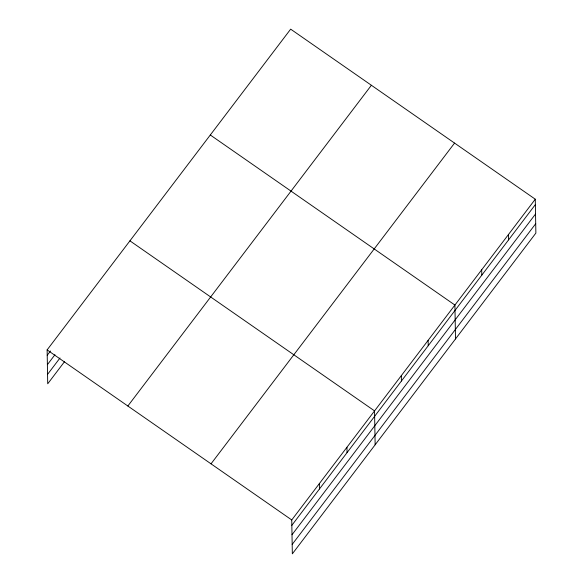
<?xml version="1.0" encoding="UTF-8"?>
<svg xmlns="http://www.w3.org/2000/svg" width="583" height="583" viewBox="0 0 583 583"><rect width="100%" height="100%" fill="white"/><g stroke="black" fill="none" stroke-linecap="round" stroke-linejoin="round"><path stroke-width="0.87" d="M64.494 361.693L47.719 383.796L47.128 349.895L290.662 29.15L535.281 199.204L535.872 233.105L292.338 553.85L291.748 519.956L535.281 199.204M47.223 355.28L50.466 351.01M47.383 364.688L54.962 354.712M47.551 374.388L59.998 357.991M127.852 406.016L371.386 85.271M211.024 463.835L454.558 143.09M291.843 525.341L535.376 204.589M292.01 534.749L535.537 213.997M292.178 544.442L535.711 223.697M210.295 134.994L454.915 305.055L455.505 338.949M129.929 240.845L374.548 410.898L375.139 444.793M47.128 349.895L291.748 519.956M508.493 234.49L508.587 239.875M481.704 269.769L481.798 275.154M428.126 340.334L428.221 345.719M401.337 375.62L401.432 381.005M346.951 447.256L347.045 452.641M319.353 483.606L319.44 488.991"/></g></svg>
